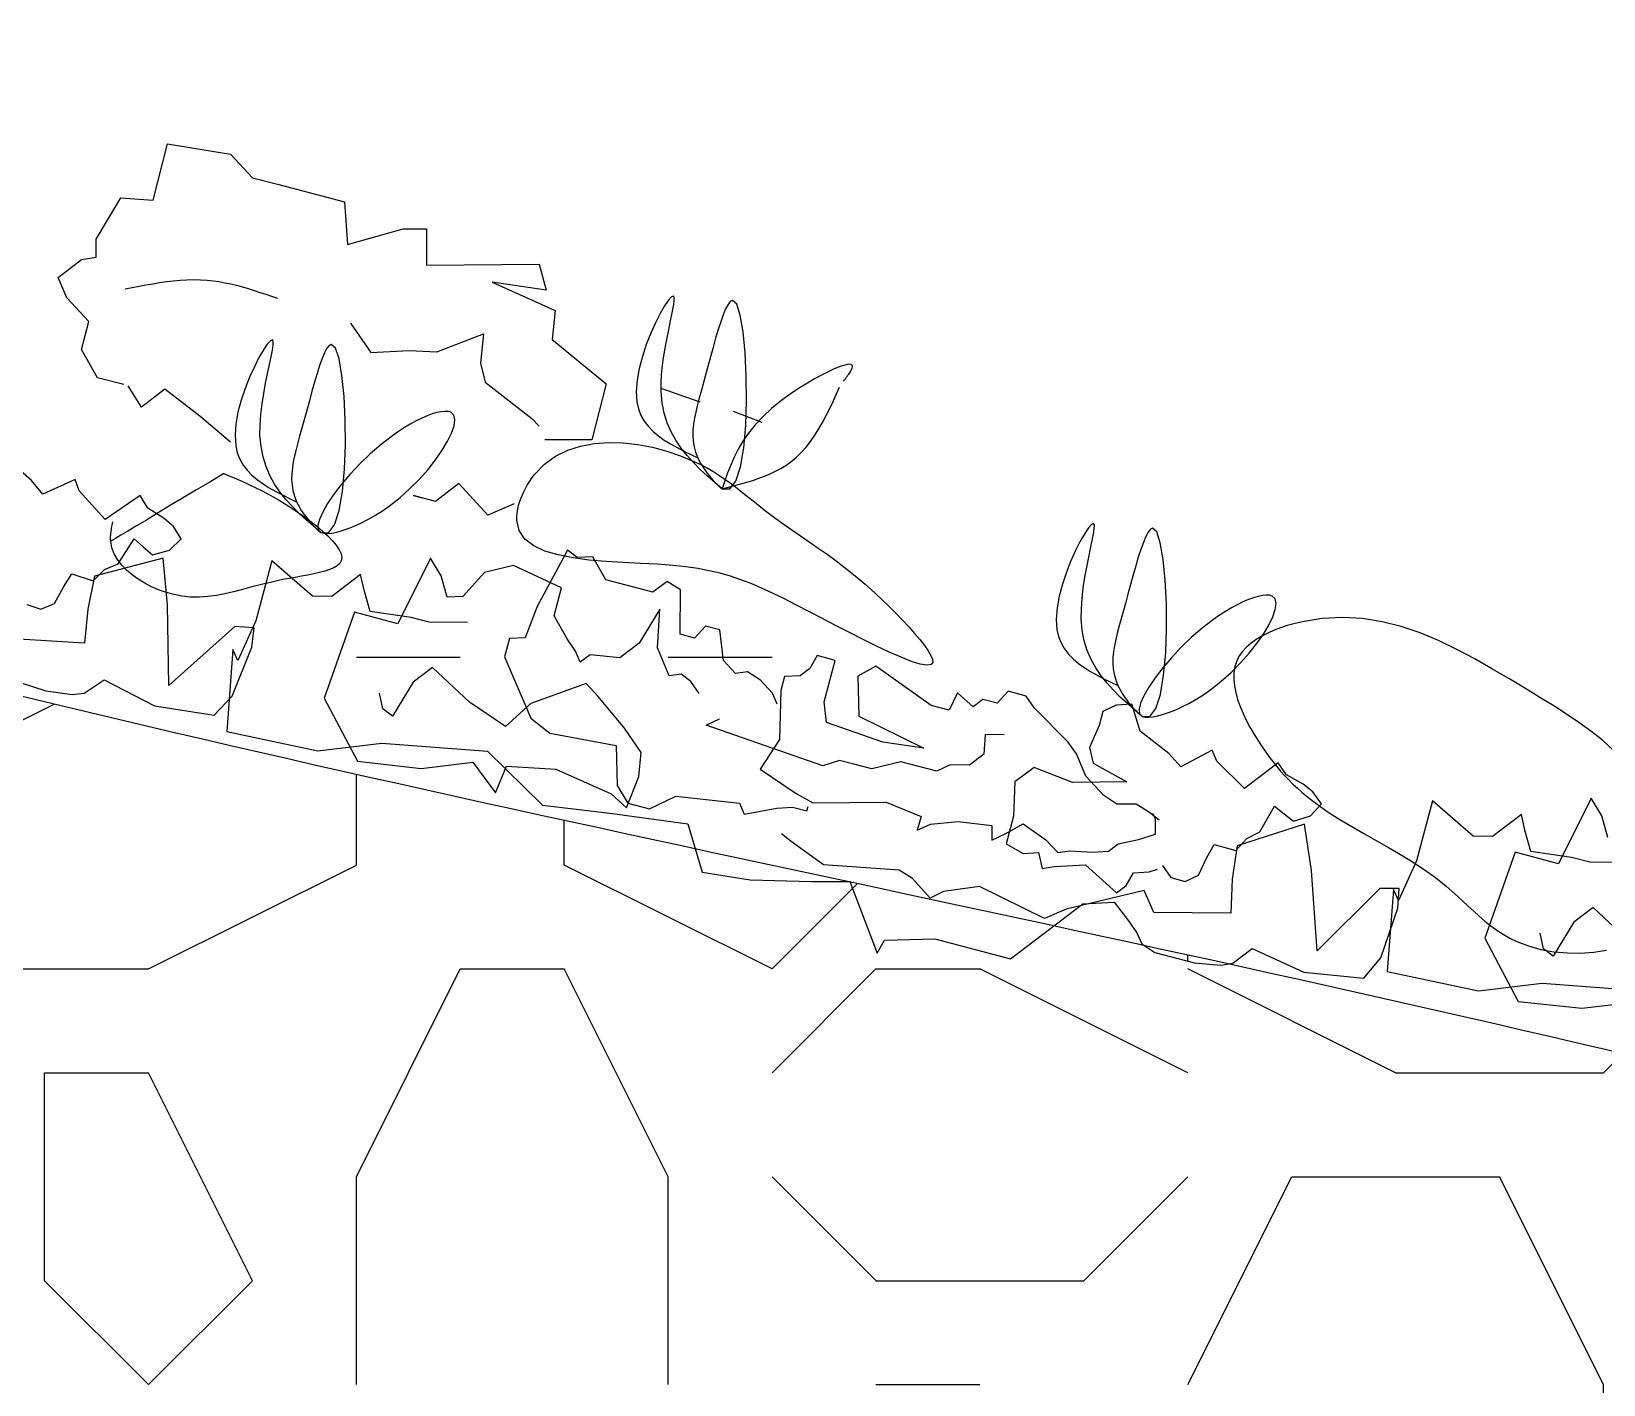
# Model space of a CAD drawing. Header units: inches. Extents: x -27 to 114, y -35 to 60.
# Drawn here: x 63.558 to 64.749, y 47.84 to 48.865 of the extents above; entities that cross this region are included whole.
import ezdxf

# ---------------------------------------------------------------- set-up
doc = ezdxf.new("R2010")
doc.units = ezdxf.units.IN
doc.header["$LTSCALE"] = 10
doc.header["$MEASUREMENT"] = 0
doc.layers.add('BASE', color=7, linetype='Continuous')
doc.layers.add('TUBO', color=2, linetype='Continuous')

# ---------------------------------------------------------------- blocks, each defined once
blk = doc.blocks.new('caixa de areia')
at = {"layer": 'BASE', "color": 3}
for p, q in [((286.2938, 253.6769), (286.3061, 253.7243)), ((286.3061, 253.7243), (286.359, 253.7156)), ((286.359, 253.7156), (286.3775, 253.6956)), ((286.3775, 253.6956), (286.3996, 253.6899)), ((286.3996, 253.6899), (286.455, 253.6755)), ((286.2458, 253.6439), (286.2667, 253.6789)), ((286.2667, 253.6789), (286.2938, 253.6769)), ((286.455, 253.6755), (286.4575, 253.6395)), ((286.4575, 253.6395), (286.5043, 253.6526)), ((286.5043, 253.6526), (286.524, 253.6526)), ((286.524, 253.6526), (286.524, 253.6222)), ((286.2458, 253.6287), (286.2458, 253.6439)), ((286.2138, 253.6118), (286.2335, 253.6269)), ((286.2335, 253.6269), (286.2458, 253.6287)), ((286.524, 253.6222), (286.6188, 253.6229)), ((286.6188, 253.6229), (286.6249, 253.6011)), ((286.2212, 253.5947), (286.2138, 253.6118)), ((286.2762, 253.6033), (286.282, 253.6044)), ((286.282, 253.6044), (286.2878, 253.6055)), ((286.2878, 253.6055), (286.2936, 253.6065)), ((286.2936, 253.6065), (286.2993, 253.6075)), ((286.2993, 253.6075), (286.3051, 253.6083)), ((286.3051, 253.6083), (286.3108, 253.609)), ((286.3108, 253.609), (286.3166, 253.6095)), ((286.3166, 253.6095), (286.3223, 253.6098)), ((286.3223, 253.6098), (286.328, 253.61)), ((286.328, 253.61), (286.3337, 253.6098)), ((286.3337, 253.6098), (286.3394, 253.6095)), ((286.3394, 253.6095), (286.3443, 253.609)), ((286.3443, 253.609), (286.3493, 253.6083)), ((286.3493, 253.6083), (286.3543, 253.6073)), ((286.3543, 253.6073), (286.3592, 253.6063)), ((286.3592, 253.6063), (286.3641, 253.6051)), ((286.3641, 253.6051), (286.3691, 253.6038)), ((286.6249, 253.6011), (286.5794, 253.6079)), ((286.5794, 253.6079), (286.6323, 253.584)), ((286.2397, 253.5747), (286.2212, 253.5947)), ((286.2704, 253.6021), (286.2762, 253.6033)), ((286.3691, 253.6038), (286.374, 253.6023)), ((286.374, 253.6023), (286.3789, 253.6008)), ((286.3789, 253.6008), (286.3838, 253.5992)), ((286.3838, 253.5992), (286.3887, 253.5976)), ((286.3887, 253.5976), (286.3936, 253.5959)), ((286.3936, 253.5959), (286.3985, 253.5942)), ((286.7278, 253.5925), (286.7245, 253.5877)), ((286.7304, 253.5954), (286.7278, 253.5925)), ((286.7321, 253.5961), (286.7304, 253.5954)), ((286.732, 253.5875), (286.7326, 253.5919)), ((286.7327, 253.5948), (286.7321, 253.5961)), ((286.7326, 253.5919), (286.7327, 253.5948)), ((286.7798, 253.5914), (286.7779, 253.589)), ((286.7817, 253.5923), (286.7798, 253.5914)), ((286.7852, 253.5892), (286.7817, 253.5923)), ((286.6323, 253.584), (286.6299, 253.5594)), ((286.7208, 253.5813), (286.7168, 253.5735)), ((286.7245, 253.5877), (286.7208, 253.5813)), ((286.7295, 253.5752), (286.7309, 253.5819)), ((286.7309, 253.5819), (286.732, 253.5875)), ((286.7739, 253.5803), (286.7718, 253.5744)), ((286.7759, 253.5852), (286.7739, 253.5803)), ((286.7779, 253.589), (286.7759, 253.5852)), ((286.7882, 253.58), (286.7852, 253.5892)), ((286.7906, 253.5659), (286.7882, 253.58)), ((286.2335, 253.5511), (286.2397, 253.5747)), ((286.46, 253.5732), (286.4773, 253.5485)), ((286.7129, 253.5647), (286.7091, 253.5552)), ((286.7168, 253.5735), (286.7129, 253.5647)), ((286.7263, 253.5595), (286.728, 253.5677)), ((286.728, 253.5677), (286.7295, 253.5752)), ((286.7696, 253.5678), (286.7675, 253.5605)), ((286.7718, 253.5744), (286.7696, 253.5678)), ((286.7923, 253.5484), (286.7906, 253.5659)), ((286.39, 253.5556), (286.3868, 253.5508)), ((286.3926, 253.5585), (286.39, 253.5556)), ((286.3943, 253.5592), (286.3926, 253.5585)), ((286.395, 253.5579), (286.3943, 253.5592)), ((286.3943, 253.5506), (286.3949, 253.555)), ((286.3949, 253.555), (286.395, 253.5579)), ((286.4402, 253.5521), (286.4382, 253.5483)), ((286.4421, 253.5545), (286.4402, 253.5521)), ((286.4439, 253.5554), (286.4421, 253.5545)), ((286.4474, 253.5523), (286.4439, 253.5554)), ((286.4504, 253.5431), (286.4474, 253.5523)), ((286.5326, 253.5492), (286.572, 253.5643)), ((286.572, 253.5643), (286.5696, 253.5397)), ((286.6299, 253.5594), (286.6754, 253.5223)), ((286.7091, 253.5552), (286.7058, 253.5453)), ((286.7247, 253.5509), (286.7263, 253.5595)), ((286.7653, 253.5528), (286.7631, 253.5448)), ((286.7675, 253.5605), (286.7653, 253.5528)), ((286.2471, 253.5273), (286.2335, 253.5511)), ((286.383, 253.5444), (286.3791, 253.5366)), ((286.3868, 253.5508), (286.383, 253.5444)), ((286.3902, 253.5308), (286.3918, 253.5383)), ((286.3918, 253.5383), (286.3932, 253.545)), ((286.3932, 253.545), (286.3943, 253.5506)), ((286.4361, 253.5434), (286.434, 253.5375)), ((286.4382, 253.5483), (286.4361, 253.5434)), ((286.4528, 253.5291), (286.4504, 253.5431)), ((286.4773, 253.5485), (286.5093, 253.5503)), ((286.5093, 253.5503), (286.5326, 253.5492)), ((286.5696, 253.5397), (286.5733, 253.5235)), ((286.7058, 253.5453), (286.7031, 253.5352)), ((286.7223, 253.5331), (286.7234, 253.5421)), ((286.7234, 253.5421), (286.7247, 253.5509)), ((286.7631, 253.5448), (286.7609, 253.5367)), ((286.7933, 253.5286), (286.7923, 253.5484)), ((286.8794, 253.5386), (286.8762, 253.538)), ((286.8815, 253.5384), (286.8794, 253.5386)), ((286.8826, 253.5372), (286.8815, 253.5384)), ((286.2693, 253.5216), (286.2471, 253.5273)), ((286.3751, 253.5278), (286.3714, 253.5183)), ((286.3791, 253.5366), (286.3751, 253.5278)), ((286.3886, 253.5227), (286.3902, 253.5308)), ((286.4319, 253.5309), (286.4297, 253.5236)), ((286.434, 253.5375), (286.4319, 253.5309)), ((286.4546, 253.5115), (286.4528, 253.5291)), ((286.7013, 253.5252), (286.7006, 253.5157)), ((286.7031, 253.5352), (286.7013, 253.5252)), ((286.7217, 253.5243), (286.7223, 253.5331)), ((286.7588, 253.5287), (286.7567, 253.521)), ((286.7609, 253.5367), (286.7588, 253.5287)), ((286.7935, 253.5078), (286.7933, 253.5286)), ((286.8506, 253.5263), (286.8447, 253.5228)), ((286.8565, 253.5295), (286.8506, 253.5263)), ((286.8622, 253.5324), (286.8565, 253.5295)), ((286.8674, 253.5348), (286.8622, 253.5324)), ((286.8722, 253.5367), (286.8674, 253.5348)), ((286.8762, 253.538), (286.8722, 253.5367)), ((286.8752, 253.5244), (286.876, 253.5254)), ((286.876, 253.5254), (286.8768, 253.5264)), ((286.8768, 253.5264), (286.8775, 253.5274)), ((286.8775, 253.5274), (286.8782, 253.5284)), ((286.8782, 253.5284), (286.8789, 253.5294)), ((286.8789, 253.5294), (286.8795, 253.5303)), ((286.8795, 253.5303), (286.8801, 253.5312)), ((286.8801, 253.5312), (286.8807, 253.5321)), ((286.8807, 253.5321), (286.8812, 253.5329)), ((286.8812, 253.5329), (286.8816, 253.5337)), ((286.8816, 253.5337), (286.882, 253.5344)), ((286.882, 253.5344), (286.8823, 253.5351)), ((286.8823, 253.5351), (286.8826, 253.5372)), ((286.2729, 253.5206), (286.2729, 253.5206)), ((286.284, 253.5026), (286.2729, 253.5206)), ((286.3037, 253.5177), (286.284, 253.5026)), ((286.3234, 253.5025), (286.3037, 253.5177)), ((286.3714, 253.5183), (286.368, 253.5084)), ((286.3856, 253.5052), (286.387, 253.514)), ((286.387, 253.514), (286.3886, 253.5227)), ((286.4275, 253.5159), (286.4254, 253.5079)), ((286.4297, 253.5236), (286.4275, 253.5159)), ((286.5733, 253.5235), (286.6127, 253.4931)), ((286.6754, 253.5223), (286.6632, 253.475)), ((286.7006, 253.5157), (286.7011, 253.5069)), ((286.7216, 253.5158), (286.7217, 253.5243)), ((286.7224, 253.5063), (286.7216, 253.5158)), ((286.755, 253.515), (286.7534, 253.5093)), ((286.7567, 253.521), (286.755, 253.515)), ((286.8331, 253.5154), (286.8232, 253.5084)), ((286.8387, 253.5192), (286.8331, 253.5154)), ((286.8447, 253.5228), (286.8387, 253.5192)), ((286.8663, 253.5072), (286.8691, 253.5132)), ((286.8691, 253.5132), (286.8719, 253.5193)), ((286.3333, 253.4949), (286.3234, 253.5025)), ((286.368, 253.5084), (286.3653, 253.4983)), ((286.3846, 253.4962), (286.3856, 253.5052)), ((286.4232, 253.4998), (286.421, 253.4918)), ((286.4254, 253.5079), (286.4232, 253.4998)), ((286.4556, 253.4917), (286.4546, 253.5115)), ((286.5364, 253.4987), (286.5328, 253.498)), ((286.5396, 253.499), (286.5364, 253.4987)), ((286.5423, 253.4989), (286.5396, 253.499)), ((286.5445, 253.4982), (286.5423, 253.4989)), ((286.7011, 253.5069), (286.7025, 253.501)), ((286.7025, 253.501), (286.7046, 253.4956)), ((286.7241, 253.4975), (286.7224, 253.5063)), ((286.752, 253.5037), (286.7507, 253.4984)), ((286.7534, 253.5093), (286.752, 253.5037)), ((286.7928, 253.4873), (286.7935, 253.5078)), ((286.8146, 253.5014), (286.8071, 253.4944)), ((286.8232, 253.5084), (286.8146, 253.5014)), ((286.8605, 253.4954), (286.8635, 253.5013)), ((286.8635, 253.5013), (286.8663, 253.5072)), ((286.3591, 253.473), (286.3333, 253.4949)), ((286.3635, 253.4883), (286.3628, 253.4788)), ((286.3653, 253.4983), (286.3635, 253.4883)), ((286.3838, 253.4789), (286.3839, 253.4874)), ((286.3839, 253.4874), (286.3846, 253.4962)), ((286.421, 253.4918), (286.4189, 253.4841)), ((286.4557, 253.4709), (286.4556, 253.4917)), ((286.5054, 253.4853), (286.5004, 253.4821)), ((286.5104, 253.4883), (286.5054, 253.4853)), ((286.5153, 253.4909), (286.5104, 253.4883)), ((286.52, 253.4932), (286.5153, 253.4909)), ((286.5246, 253.4952), (286.52, 253.4932)), ((286.5289, 253.4968), (286.5246, 253.4952)), ((286.5328, 253.498), (286.5289, 253.4968)), ((286.5471, 253.4958), (286.5445, 253.4982)), ((286.5452, 253.4807), (286.5473, 253.4869)), ((286.5479, 253.4919), (286.5471, 253.4958)), ((286.5473, 253.4869), (286.5479, 253.4919)), ((286.6127, 253.4931), (286.6189, 253.4864)), ((286.7046, 253.4956), (286.7074, 253.4907)), ((286.7074, 253.4907), (286.7109, 253.4862)), ((286.7109, 253.4862), (286.7149, 253.4821)), ((286.7266, 253.4894), (286.7241, 253.4975)), ((286.7299, 253.4818), (286.7266, 253.4894)), ((286.7488, 253.4883), (286.7483, 253.4834)), ((286.7496, 253.4933), (286.7488, 253.4883)), ((286.7507, 253.4984), (286.7496, 253.4933)), ((286.7911, 253.4684), (286.7928, 253.4873)), ((286.8007, 253.4875), (286.7952, 253.4807)), ((286.8071, 253.4944), (286.8007, 253.4875)), ((286.8543, 253.4842), (286.8575, 253.4897)), ((286.8575, 253.4897), (286.8605, 253.4954)), ((286.3628, 253.4788), (286.3634, 253.47)), ((286.3847, 253.4694), (286.3838, 253.4789)), ((286.4157, 253.4724), (286.4142, 253.4668)), ((286.4172, 253.4781), (286.4157, 253.4724)), ((286.4189, 253.4841), (286.4172, 253.4781)), ((286.4953, 253.4785), (286.4858, 253.4712)), ((286.5004, 253.4821), (286.4953, 253.4785)), ((286.5373, 253.4662), (286.5418, 253.4738)), ((286.5418, 253.4738), (286.5452, 253.4807)), ((286.6632, 253.475), (286.6238, 253.4751)), ((286.6238, 253.4751), (286.6238, 253.4751)), ((286.7149, 253.4821), (286.7193, 253.4783)), ((286.7193, 253.4783), (286.7242, 253.4748)), ((286.7242, 253.4748), (286.7295, 253.4715)), ((286.7339, 253.4747), (286.7299, 253.4818)), ((286.7384, 253.468), (286.7339, 253.4747)), ((286.7483, 253.4834), (286.7482, 253.4786)), ((286.7482, 253.4786), (286.7486, 253.4739)), ((286.7486, 253.4739), (286.7493, 253.4692)), ((286.7905, 253.4739), (286.7865, 253.4672)), ((286.7952, 253.4807), (286.7905, 253.4739)), ((286.8436, 253.4689), (286.8474, 253.4737)), ((286.8474, 253.4737), (286.8509, 253.4789)), ((286.8509, 253.4789), (286.8543, 253.4842)), ((286.3634, 253.47), (286.3647, 253.4641)), ((286.3647, 253.4641), (286.3668, 253.4587)), ((286.3864, 253.4606), (286.3847, 253.4694)), ((286.3889, 253.4525), (286.3864, 253.4606)), ((286.4129, 253.4615), (286.4119, 253.4564)), ((286.4142, 253.4668), (286.4129, 253.4615)), ((286.455, 253.4504), (286.4557, 253.4709)), ((286.4766, 253.4632), (286.4679, 253.4548)), ((286.4858, 253.4712), (286.4766, 253.4632)), ((286.5317, 253.4583), (286.5373, 253.4662)), ((286.7295, 253.4715), (286.735, 253.4685)), ((286.735, 253.4685), (286.7407, 253.4655)), ((286.7434, 253.4617), (286.7384, 253.468)), ((286.7407, 253.4655), (286.7466, 253.4626)), ((286.7488, 253.4558), (286.7434, 253.4617)), ((286.7466, 253.4626), (286.7525, 253.4598)), ((286.7493, 253.4692), (286.7506, 253.4645)), ((286.7506, 253.4645), (286.7525, 253.4598)), ((286.7525, 253.4598), (286.7537, 253.4573)), ((286.7831, 253.4604), (286.7802, 253.4537)), ((286.7865, 253.4672), (286.7831, 253.4604)), ((286.7883, 253.4523), (286.7911, 253.4684)), ((286.8307, 253.4564), (286.8353, 253.4602)), ((286.8353, 253.4602), (286.8396, 253.4644)), ((286.8396, 253.4644), (286.8436, 253.4689)), ((286.3534, 253.4466), (286.3416, 253.4395)), ((286.3668, 253.4587), (286.3697, 253.4538)), ((286.3697, 253.4538), (286.3731, 253.4494)), ((286.3731, 253.4494), (286.3771, 253.4452)), ((286.3922, 253.4449), (286.3889, 253.4525)), ((286.4106, 253.4465), (286.4105, 253.4417)), ((286.4111, 253.4514), (286.4106, 253.4465)), ((286.4119, 253.4564), (286.4111, 253.4514)), ((286.4598, 253.4462), (286.4525, 253.4376)), ((286.4533, 253.4315), (286.455, 253.4504)), ((286.4679, 253.4548), (286.4598, 253.4462)), ((286.518, 253.442), (286.5253, 253.4501)), ((286.5253, 253.4501), (286.5317, 253.4583)), ((286.7545, 253.45), (286.7488, 253.4558)), ((286.7537, 253.4573), (286.7551, 253.4547)), ((286.7605, 253.4445), (286.7545, 253.45)), ((286.7551, 253.4547), (286.7567, 253.4522)), ((286.7567, 253.4522), (286.7583, 253.4497)), ((286.7583, 253.4497), (286.76, 253.4473)), ((286.76, 253.4473), (286.7619, 253.445)), ((286.7776, 253.4471), (286.7752, 253.4404)), ((286.7802, 253.4537), (286.7776, 253.4471)), ((286.7844, 253.4403), (286.7883, 253.4523)), ((286.8087, 253.4444), (286.8134, 253.4464)), ((286.8134, 253.4464), (286.818, 253.4486)), ((286.818, 253.4486), (286.8225, 253.4509)), ((286.8225, 253.4509), (286.8267, 253.4535)), ((286.8267, 253.4535), (286.8307, 253.4564)), ((286.3299, 253.4326), (286.3186, 253.4258)), ((286.3416, 253.4395), (286.3299, 253.4326)), ((286.3771, 253.4452), (286.3816, 253.4414)), ((286.3816, 253.4414), (286.3865, 253.4379)), ((286.3865, 253.4379), (286.3917, 253.4347)), ((286.3917, 253.4347), (286.3972, 253.4316)), ((286.3961, 253.4378), (286.3922, 253.4449)), ((286.4006, 253.4311), (286.3961, 253.4378)), ((286.4105, 253.4417), (286.4108, 253.437)), ((286.4108, 253.437), (286.4116, 253.4323)), ((286.4116, 253.4323), (286.4129, 253.4276)), ((286.4525, 253.4376), (286.4461, 253.4293)), ((286.5018, 253.4264), (286.5101, 253.434)), ((286.5101, 253.434), (286.518, 253.442)), ((286.5512, 253.4383), (286.5413, 253.4308)), ((286.5758, 253.4117), (286.5512, 253.4383)), ((286.7667, 253.4391), (286.7605, 253.4445)), ((286.7619, 253.445), (286.7637, 253.4427)), ((286.7637, 253.4427), (286.7656, 253.4406)), ((286.7656, 253.4406), (286.7675, 253.4387)), ((286.7729, 253.4338), (286.7667, 253.4391)), ((286.7675, 253.4387), (286.7693, 253.4368)), ((286.7693, 253.4368), (286.7712, 253.4352)), ((286.7712, 253.4352), (286.7729, 253.4338)), ((286.7752, 253.4404), (286.7729, 253.4338)), ((286.7729, 253.4338), (286.7782, 253.4351)), ((286.7729, 253.4338), (286.7793, 253.4337)), ((286.7729, 253.4338), (286.7729, 253.4338)), ((286.7782, 253.4351), (286.7834, 253.4365)), ((286.7793, 253.4337), (286.7844, 253.4403)), ((286.7834, 253.4365), (286.7886, 253.4379)), ((286.7886, 253.4379), (286.7938, 253.4393)), ((286.7938, 253.4393), (286.7989, 253.4409)), ((286.7989, 253.4409), (286.8038, 253.4426)), ((286.8038, 253.4426), (286.8087, 253.4444)), ((286.3077, 253.4193), (286.2976, 253.4132)), ((286.3186, 253.4258), (286.3077, 253.4193)), ((286.3972, 253.4316), (286.4029, 253.4286)), ((286.4056, 253.4248), (286.4006, 253.4311)), ((286.4029, 253.4286), (286.4088, 253.4257)), ((286.4111, 253.4188), (286.4056, 253.4248)), ((286.4088, 253.4257), (286.4147, 253.4229)), ((286.4129, 253.4276), (286.4147, 253.4229)), ((286.4147, 253.4229), (286.416, 253.4204)), ((286.416, 253.4204), (286.4174, 253.4178)), ((286.4408, 253.4214), (286.4367, 253.4142)), ((286.4461, 253.4293), (286.4408, 253.4214)), ((286.4506, 253.4154), (286.4533, 253.4315)), ((286.487, 253.4153), (286.493, 253.4195)), ((286.493, 253.4195), (286.5018, 253.4264)), ((286.5315, 253.4232), (286.513, 253.428)), ((286.513, 253.428), (286.5204, 253.4261)), ((286.5413, 253.4308), (286.5315, 253.4232)), ((286.5979, 253.4211), (286.5758, 253.4117)), ((286.2882, 253.4075), (286.2798, 253.4025)), ((286.2976, 253.4132), (286.2882, 253.4075)), ((286.4168, 253.4131), (286.4111, 253.4188)), ((286.4228, 253.4076), (286.4168, 253.4131)), ((286.4174, 253.4178), (286.4189, 253.4153)), ((286.4189, 253.4153), (286.4206, 253.4128)), ((286.4206, 253.4128), (286.4223, 253.4104)), ((286.4223, 253.4104), (286.4241, 253.4081)), ((286.429, 253.4022), (286.4228, 253.4076)), ((286.4241, 253.4081), (286.426, 253.4059)), ((286.426, 253.4059), (286.4278, 253.4037)), ((286.4339, 253.408), (286.4326, 253.4028)), ((286.4367, 253.4142), (286.4339, 253.408)), ((286.4467, 253.4034), (286.4506, 253.4154)), ((286.4693, 253.4052), (286.4751, 253.4082)), ((286.4751, 253.4082), (286.481, 253.4116)), ((286.481, 253.4116), (286.487, 253.4153)), ((286.2666, 253.3946), (286.2621, 253.3919)), ((286.2725, 253.3982), (286.2666, 253.3946)), ((286.2798, 253.4025), (286.2725, 253.3982)), ((286.4278, 253.4037), (286.4297, 253.4018)), ((286.4352, 253.3969), (286.429, 253.4022)), ((286.4297, 253.4018), (286.4316, 253.3999)), ((286.4316, 253.3999), (286.4334, 253.3983)), ((286.4326, 253.4028), (286.433, 253.399)), ((286.433, 253.399), (286.4352, 253.3969)), ((286.4334, 253.3983), (286.4352, 253.3969)), ((286.4352, 253.3969), (286.4416, 253.3968)), ((286.4352, 253.3969), (286.4352, 253.3969)), ((286.4352, 253.3969), (286.4375, 253.3963)), ((286.4352, 253.3969), (286.4352, 253.3969)), ((286.4375, 253.3963), (286.4406, 253.3961)), ((286.4406, 253.3961), (286.4442, 253.3965)), ((286.4416, 253.3968), (286.4467, 253.4034)), ((286.4442, 253.3965), (286.4484, 253.3974)), ((286.4484, 253.3974), (286.4531, 253.3987)), ((286.4531, 253.3987), (286.4582, 253.4004)), ((286.4582, 253.4004), (286.4636, 253.4026)), ((286.4636, 253.4026), (286.4693, 253.4052)), ((287.0782, 253.396), (287.0745, 253.3896)), ((287.0815, 253.4009), (287.0782, 253.396)), ((287.084, 253.4038), (287.0815, 253.4009)), ((287.0857, 253.4045), (287.084, 253.4038)), ((287.0846, 253.3902), (287.0857, 253.3959)), ((287.0864, 253.4032), (287.0857, 253.4045)), ((287.0857, 253.3959), (287.0863, 253.4002)), ((287.0863, 253.4002), (287.0864, 253.4032)), ((287.1296, 253.3935), (287.1276, 253.3887)), ((287.1316, 253.3973), (287.1296, 253.3935)), ((287.1335, 253.3997), (287.1316, 253.3973)), ((287.1353, 253.4007), (287.1335, 253.3997)), ((287.1389, 253.3975), (287.1353, 253.4007)), ((287.1419, 253.3883), (287.1389, 253.3975)), ((286.2592, 253.3902), (286.2582, 253.3896)), ((286.2582, 253.3896), (286.2582, 253.3896)), ((286.2582, 253.3896), (286.2582, 253.3896)), ((286.2582, 253.3896), (286.2582, 253.3896)), ((286.2582, 253.3896), (286.2582, 253.3896)), ((286.2582, 253.3896), (286.2582, 253.3896)), ((286.2582, 253.3896), (286.2582, 253.3896)), ((286.2582, 253.3896), (286.2582, 253.3896)), ((286.2582, 253.3896), (286.2582, 253.3896)), ((286.2582, 253.3896), (286.2582, 253.3896)), ((286.2582, 253.3896), (286.2582, 253.3896)), ((286.2582, 253.3896), (286.2582, 253.3896)), ((286.2582, 253.3896), (286.2582, 253.3896)), ((286.2621, 253.3919), (286.2592, 253.3902)), ((287.0705, 253.3819), (287.0666, 253.3731)), ((287.0745, 253.3896), (287.0705, 253.3819)), ((287.0816, 253.3761), (287.0832, 253.3836)), ((287.0832, 253.3836), (287.0846, 253.3902)), ((287.1255, 253.3828), (287.1233, 253.3761)), ((287.1276, 253.3887), (287.1255, 253.3828)), ((287.1443, 253.3743), (287.1419, 253.3883)), ((287.0666, 253.3731), (287.0628, 253.3636)), ((287.0784, 253.3593), (287.08, 253.3679)), ((287.08, 253.3679), (287.0816, 253.3761)), ((287.1212, 253.3689), (287.119, 253.3612)), ((287.1233, 253.3761), (287.1212, 253.3689)), ((287.146, 253.3568), (287.1443, 253.3743)), ((287.0595, 253.3536), (287.0568, 253.3435)), ((287.0628, 253.3636), (287.0595, 253.3536)), ((287.077, 253.3504), (287.0784, 253.3593)), ((287.1168, 253.3532), (287.1146, 253.3451)), ((287.119, 253.3612), (287.1168, 253.3532)), ((287.147, 253.337), (287.146, 253.3568)), ((287.0568, 253.3435), (287.055, 253.3335)), ((287.0754, 253.3327), (287.076, 253.3415)), ((287.076, 253.3415), (287.077, 253.3504)), ((287.1146, 253.3451), (287.1125, 253.3371)), ((287.216, 253.3405), (287.2115, 253.3385)), ((287.2203, 253.342), (287.216, 253.3405)), ((287.2243, 253.3432), (287.2203, 253.342)), ((287.2279, 253.344), (287.2243, 253.3432)), ((287.231, 253.3443), (287.2279, 253.344)), ((287.2338, 253.3441), (287.231, 253.3443)), ((287.236, 253.3435), (287.2338, 253.3441)), ((287.2385, 253.341), (287.236, 253.3435)), ((287.2394, 253.3372), (287.2385, 253.341)), ((287.055, 253.3335), (287.0542, 253.324)), ((287.0753, 253.3242), (287.0754, 253.3327)), ((287.1104, 253.3294), (287.1087, 253.3234)), ((287.1125, 253.3371), (287.1104, 253.3294)), ((287.1472, 253.3162), (287.147, 253.337)), ((287.1918, 253.3273), (287.1867, 253.3238)), ((287.1968, 253.3306), (287.1918, 253.3273)), ((287.2019, 253.3335), (287.1968, 253.3306)), ((287.2067, 253.3362), (287.2019, 253.3335)), ((287.2115, 253.3385), (287.2067, 253.3362)), ((287.2366, 253.326), (287.2387, 253.3321)), ((287.2387, 253.3321), (287.2394, 253.3372)), ((287.0542, 253.324), (287.0548, 253.3152)), ((287.0548, 253.3152), (287.0562, 253.3094)), ((287.0761, 253.3147), (287.0753, 253.3242)), ((287.0778, 253.3059), (287.0761, 253.3147)), ((287.1071, 253.3176), (287.1056, 253.3121)), ((287.1087, 253.3234), (287.1071, 253.3176)), ((287.1465, 253.2957), (287.1472, 253.3162)), ((287.1772, 253.3165), (287.168, 253.3085)), ((287.1867, 253.3238), (287.1772, 253.3165)), ((287.2287, 253.3115), (287.2332, 253.319)), ((287.2332, 253.319), (287.2366, 253.326)), ((287.0562, 253.3094), (287.0583, 253.304)), ((287.0583, 253.304), (287.0611, 253.2991)), ((287.0803, 253.2977), (287.0778, 253.3059)), ((287.1033, 253.3016), (287.1025, 253.2966)), ((287.1043, 253.3068), (287.1033, 253.3016)), ((287.1056, 253.3121), (287.1043, 253.3068)), ((287.1593, 253.3001), (287.1513, 253.2915)), ((287.168, 253.3085), (287.1593, 253.3001)), ((287.2167, 253.2954), (287.2232, 253.3035)), ((287.2232, 253.3035), (287.2287, 253.3115)), ((287.0611, 253.2991), (287.0646, 253.2946)), ((287.0646, 253.2946), (287.0685, 253.2905)), ((287.0685, 253.2905), (287.073, 253.2867)), ((287.073, 253.2867), (287.0779, 253.2832)), ((287.0836, 253.2901), (287.0803, 253.2977)), ((287.0875, 253.283), (287.0836, 253.2901)), ((287.102, 253.2918), (287.1019, 253.287)), ((287.1019, 253.287), (287.1022, 253.2822)), ((287.1025, 253.2966), (287.102, 253.2918)), ((287.1513, 253.2915), (287.1439, 253.2829)), ((287.1447, 253.2768), (287.1465, 253.2957)), ((287.2016, 253.2792), (287.2095, 253.2872)), ((287.2095, 253.2872), (287.2167, 253.2954)), ((287.0779, 253.2832), (287.0831, 253.2799)), ((287.0831, 253.2799), (287.0887, 253.2768)), ((287.0921, 253.2764), (287.0875, 253.283)), ((287.0887, 253.2768), (287.0944, 253.2739)), ((287.0971, 253.2701), (287.0921, 253.2764)), ((287.0944, 253.2739), (287.1002, 253.271)), ((287.1022, 253.2822), (287.103, 253.2776)), ((287.103, 253.2776), (287.1043, 253.2729)), ((287.1376, 253.2745), (287.1322, 253.2667)), ((287.1439, 253.2829), (287.1376, 253.2745)), ((287.142, 253.2607), (287.1447, 253.2768)), ((287.1932, 253.2717), (287.2016, 253.2792)), ((287.1025, 253.2641), (287.0971, 253.2701)), ((287.1002, 253.271), (287.1062, 253.2682)), ((287.1082, 253.2584), (287.1025, 253.2641)), ((287.1043, 253.2729), (287.1062, 253.2682)), ((287.1062, 253.2682), (287.1074, 253.2656)), ((287.1074, 253.2656), (287.1088, 253.2631)), ((287.1088, 253.2631), (287.1103, 253.2606)), ((287.1103, 253.2606), (287.112, 253.2581)), ((287.1322, 253.2667), (287.1281, 253.2595)), ((287.1381, 253.2487), (287.142, 253.2607)), ((287.1725, 253.2568), (287.1785, 253.2606)), ((287.1785, 253.2606), (287.1844, 253.2647)), ((287.1844, 253.2647), (287.1932, 253.2717)), ((287.1142, 253.2529), (287.1082, 253.2584)), ((287.112, 253.2581), (287.1137, 253.2557)), ((287.1137, 253.2557), (287.1155, 253.2533)), ((287.1204, 253.2474), (287.1142, 253.2529)), ((287.1155, 253.2533), (287.1174, 253.2511)), ((287.1174, 253.2511), (287.1193, 253.249)), ((287.1193, 253.249), (287.1212, 253.247)), ((287.1266, 253.2421), (287.1204, 253.2474)), ((287.1212, 253.247), (287.123, 253.2452)), ((287.1253, 253.2532), (287.1241, 253.2481)), ((287.1241, 253.2481), (287.1245, 253.2443)), ((287.1281, 253.2595), (287.1253, 253.2532)), ((287.133, 253.2421), (287.1381, 253.2487)), ((287.1496, 253.2457), (287.155, 253.2478)), ((287.155, 253.2478), (287.1607, 253.2504)), ((287.1607, 253.2504), (287.1665, 253.2534)), ((287.1665, 253.2534), (287.1725, 253.2568)), ((287.123, 253.2452), (287.1249, 253.2436)), ((287.1245, 253.2443), (287.1266, 253.2421)), ((287.1249, 253.2436), (287.1266, 253.2421)), ((287.1266, 253.2421), (287.133, 253.2421)), ((287.1266, 253.2421), (287.1266, 253.2421)), ((287.1266, 253.2421), (287.129, 253.2415)), ((287.1266, 253.2421), (287.1266, 253.2421)), ((287.129, 253.2415), (287.132, 253.2414)), ((287.132, 253.2414), (287.1357, 253.2418)), ((287.1357, 253.2418), (287.1399, 253.2426)), ((287.1399, 253.2426), (287.1445, 253.2439)), ((287.1445, 253.2439), (287.1496, 253.2457))]:
    blk.add_line(p, q, dxfattribs=at)
at = {"layer": 'BASE', "color": 3, "linetype": 'Continuous'}
for p, q in [((286.7214, 253.5186), (286.7542, 253.5069)), ((286.7821, 253.4992), (286.8065, 253.4898))]:
    blk.add_line(p, q, dxfattribs=at)
at = {"layer": 'BASE', "color": 7}
for p, q in [((286.6538, 253.4698), (286.6654, 253.472)), ((286.6654, 253.472), (286.6774, 253.4729)), ((286.6774, 253.4729), (286.6896, 253.4726)), ((286.6896, 253.4726), (286.7019, 253.4712)), ((286.6235, 253.4545), (286.6327, 253.4612)), ((286.6327, 253.4612), (286.6429, 253.4662)), ((286.6429, 253.4662), (286.6538, 253.4698)), ((286.7019, 253.4712), (286.7142, 253.4689)), ((286.7142, 253.4689), (286.7263, 253.4656)), ((286.7263, 253.4656), (286.738, 253.4615)), ((286.738, 253.4615), (286.7491, 253.4568)), ((286.3534, 253.4466), (286.3578, 253.4448)), ((286.613, 253.4432), (286.6153, 253.4461)), ((286.6153, 253.4461), (286.6235, 253.4545)), ((286.7491, 253.4568), (286.7545, 253.4544)), ((286.7491, 253.4568), (286.7491, 253.4568)), ((286.7545, 253.4544), (286.7599, 253.4516)), ((286.7599, 253.4516), (286.7651, 253.4485)), ((286.7651, 253.4485), (286.7703, 253.4452)), ((286.3578, 253.4448), (286.3622, 253.4429)), ((286.3622, 253.4429), (286.3667, 253.441)), ((286.3667, 253.441), (286.3712, 253.439)), ((286.3712, 253.439), (286.3757, 253.4369)), ((286.3757, 253.4369), (286.3804, 253.4347)), ((286.3804, 253.4347), (286.3851, 253.4323)), ((286.3851, 253.4323), (286.39, 253.4298)), ((286.6054, 253.4302), (286.607, 253.4335)), ((286.607, 253.4335), (286.6089, 253.4368)), ((286.6089, 253.4368), (286.6109, 253.4401)), ((286.6109, 253.4401), (286.613, 253.4432)), ((286.7703, 253.4452), (286.7754, 253.4417)), ((286.7754, 253.4417), (286.7805, 253.4381)), ((286.7805, 253.4381), (286.7855, 253.4343)), ((286.7855, 253.4343), (286.7904, 253.4304)), ((286.39, 253.4298), (286.3949, 253.4271)), ((286.3949, 253.4271), (286.4, 253.4241)), ((286.4, 253.4241), (286.4053, 253.4209)), ((286.4053, 253.4209), (286.4107, 253.4175)), ((286.6009, 253.4166), (286.6016, 253.42)), ((286.6016, 253.42), (286.6027, 253.4234)), ((286.6027, 253.4234), (286.6039, 253.4268)), ((286.6039, 253.4268), (286.6054, 253.4302)), ((286.7904, 253.4304), (286.7953, 253.4265)), ((286.7953, 253.4265), (286.8001, 253.4227)), ((286.8001, 253.4227), (286.8049, 253.4189)), ((286.2596, 253.4046), (286.2599, 253.406)), ((286.4107, 253.4175), (286.416, 253.4139)), ((286.416, 253.4139), (286.4214, 253.4102)), ((286.4214, 253.4102), (286.4267, 253.4063)), ((286.4267, 253.4063), (286.4318, 253.4022)), ((286.6, 253.4103), (286.6003, 253.4134)), ((286.6001, 253.4073), (286.6, 253.4103)), ((286.6021, 253.3986), (286.6001, 253.4073)), ((286.6003, 253.4134), (286.6009, 253.4166)), ((286.8049, 253.4189), (286.8096, 253.4152)), ((286.8096, 253.4152), (286.817, 253.4096)), ((286.817, 253.4096), (286.8243, 253.4043)), ((286.2581, 253.3936), (286.2582, 253.395)), ((286.2581, 253.3923), (286.2581, 253.3936)), ((286.2582, 253.395), (286.2583, 253.3963)), ((286.2583, 253.3963), (286.2585, 253.3977)), ((286.2585, 253.3977), (286.2587, 253.3991)), ((286.2587, 253.3991), (286.2589, 253.4005)), ((286.2589, 253.4005), (286.2591, 253.4019)), ((286.2591, 253.4019), (286.2594, 253.4032)), ((286.2594, 253.4032), (286.2596, 253.4046)), ((286.4318, 253.4022), (286.4366, 253.3982)), ((286.4366, 253.3982), (286.441, 253.3941)), ((286.441, 253.3941), (286.4449, 253.3901)), ((286.6069, 253.3915), (286.6021, 253.3986)), ((286.8243, 253.4043), (286.8316, 253.3992)), ((286.8316, 253.3992), (286.839, 253.3941)), ((286.839, 253.3941), (286.8463, 253.3891)), ((286.2581, 253.3909), (286.2581, 253.3923)), ((286.2582, 253.3896), (286.2581, 253.3909)), ((286.2592, 253.3842), (286.2582, 253.3896)), ((286.2611, 253.3791), (286.2592, 253.3842)), ((286.4449, 253.3901), (286.4481, 253.3862)), ((286.4481, 253.3862), (286.4506, 253.3825)), ((286.4506, 253.3825), (286.4522, 253.379)), ((286.6143, 253.3858), (286.6069, 253.3915)), ((286.6237, 253.3814), (286.6143, 253.3858)), ((286.6349, 253.3781), (286.6237, 253.3814)), ((286.8463, 253.3891), (286.8537, 253.3839)), ((286.8537, 253.3839), (286.8613, 253.3786)), ((286.2638, 253.3742), (286.2611, 253.3791)), ((286.2674, 253.3696), (286.2638, 253.3742)), ((286.2715, 253.3653), (286.2674, 253.3696)), ((286.446, 253.3672), (286.4425, 253.3657)), ((286.4489, 253.3689), (286.446, 253.3672)), ((286.451, 253.3708), (286.4489, 253.3689)), ((286.4523, 253.373), (286.451, 253.3708)), ((286.4522, 253.379), (286.4528, 253.3758)), ((286.4528, 253.3758), (286.4523, 253.373)), ((286.6474, 253.3756), (286.6349, 253.3781)), ((286.661, 253.3738), (286.6474, 253.3756)), ((286.6752, 253.3726), (286.661, 253.3738)), ((286.6897, 253.3717), (286.6752, 253.3726)), ((286.7042, 253.371), (286.6897, 253.3717)), ((286.7183, 253.3702), (286.7042, 253.371)), ((286.7316, 253.3693), (286.7183, 253.3702)), ((286.7424, 253.3681), (286.7316, 253.3693)), ((286.7526, 253.3667), (286.7424, 253.3681)), ((286.7621, 253.3648), (286.7526, 253.3667)), ((286.8613, 253.3786), (286.869, 253.373)), ((286.869, 253.373), (286.8769, 253.367)), ((286.8769, 253.367), (286.8849, 253.3605)), ((286.2762, 253.3612), (286.2715, 253.3653)), ((286.2814, 253.3576), (286.2762, 253.3612)), ((286.2869, 253.3542), (286.2814, 253.3576)), ((286.2926, 253.3513), (286.2869, 253.3542)), ((286.3852, 253.3532), (286.377, 253.3511)), ((286.3938, 253.3553), (286.3852, 253.3532)), ((286.4029, 253.3573), (286.3938, 253.3553)), ((286.4081, 253.3582), (286.4029, 253.3573)), ((286.4135, 253.3592), (286.4081, 253.3582)), ((286.4188, 253.3601), (286.4135, 253.3592)), ((286.4241, 253.3611), (286.4188, 253.3601)), ((286.4292, 253.3621), (286.4241, 253.3611)), ((286.434, 253.3632), (286.4292, 253.3621)), ((286.4385, 253.3644), (286.434, 253.3632)), ((286.4425, 253.3657), (286.4385, 253.3644)), ((286.7712, 253.3627), (286.7621, 253.3648)), ((286.7801, 253.3602), (286.7712, 253.3627)), ((286.7887, 253.3572), (286.7801, 253.3602)), ((286.7974, 253.3539), (286.7887, 253.3572)), ((286.8062, 253.3502), (286.7974, 253.3539)), ((286.8849, 253.3605), (286.8933, 253.3535)), ((286.8933, 253.3535), (286.9019, 253.3458)), ((286.2985, 253.3488), (286.2926, 253.3513)), ((286.3044, 253.3467), (286.2985, 253.3488)), ((286.3102, 253.345), (286.3044, 253.3467)), ((286.3179, 253.3434), (286.3102, 253.345)), ((286.3254, 253.3426), (286.3179, 253.3434)), ((286.3327, 253.3425), (286.3254, 253.3426)), ((286.3399, 253.343), (286.3327, 253.3425)), ((286.3471, 253.344), (286.3399, 253.343)), ((286.3543, 253.3454), (286.3471, 253.344)), ((286.3616, 253.3471), (286.3543, 253.3454)), ((286.3692, 253.349), (286.3616, 253.3471)), ((286.377, 253.3511), (286.3692, 253.349)), ((286.8154, 253.346), (286.8062, 253.3502)), ((286.8249, 253.3413), (286.8154, 253.346)), ((286.8351, 253.3361), (286.8249, 253.3413)), ((286.9019, 253.3458), (286.9077, 253.3404)), ((286.9077, 253.3404), (286.9135, 253.3348)), ((286.846, 253.3305), (286.8351, 253.3361)), ((286.857, 253.3248), (286.846, 253.3305)), ((286.9135, 253.3348), (286.9193, 253.3291)), ((286.9193, 253.3291), (286.9248, 253.3233)), ((286.8684, 253.3188), (286.857, 253.3248)), ((286.8801, 253.3128), (286.8684, 253.3188)), ((286.9248, 253.3233), (286.9301, 253.3176)), ((286.9301, 253.3176), (286.935, 253.312)), ((287.2377, 253.3147), (287.2324, 253.3123)), ((287.2431, 253.3168), (287.2377, 253.3147)), ((287.2487, 253.3186), (287.2431, 253.3168)), ((287.2544, 253.3202), (287.2487, 253.3186)), ((287.2601, 253.3216), (287.2544, 253.3202)), ((287.2779, 253.3246), (287.2601, 253.3216)), ((287.2952, 253.3255), (287.2779, 253.3246)), ((287.3121, 253.3245), (287.2952, 253.3255)), ((287.3286, 253.3219), (287.3121, 253.3245)), ((287.3447, 253.3178), (287.3286, 253.3219)), ((287.3606, 253.3125), (287.3447, 253.3178)), ((286.8917, 253.3069), (286.8801, 253.3128)), ((286.903, 253.3013), (286.8917, 253.3069)), ((286.9137, 253.2962), (286.903, 253.3013)), ((286.935, 253.312), (286.9395, 253.3068)), ((286.9395, 253.3068), (286.9433, 253.3019)), ((286.9433, 253.3019), (286.9464, 253.2974)), ((287.2145, 253.3005), (287.2112, 253.2969)), ((287.2184, 253.3039), (287.2145, 253.3005)), ((287.2227, 253.3069), (287.2184, 253.3039)), ((287.2274, 253.3098), (287.2227, 253.3069)), ((287.2324, 253.3123), (287.2274, 253.3098)), ((287.3762, 253.306), (287.3606, 253.3125)), ((287.3915, 253.2986), (287.3762, 253.306)), ((286.9236, 253.2919), (286.9137, 253.2962)), ((286.9323, 253.2885), (286.9236, 253.2919)), ((286.9396, 253.2862), (286.9323, 253.2885)), ((286.9464, 253.2974), (286.9487, 253.2935)), ((286.9487, 253.2935), (286.9501, 253.2903)), ((286.9504, 253.2878), (286.9489, 253.2857)), ((286.9501, 253.2903), (286.9504, 253.2878)), ((287.2062, 253.2889), (287.2046, 253.2841)), ((287.2084, 253.2931), (287.2062, 253.2889)), ((287.2112, 253.2969), (287.2084, 253.2931)), ((287.4067, 253.2906), (287.3915, 253.2986)), ((287.4217, 253.282), (287.4067, 253.2906)), ((286.9453, 253.2852), (286.9396, 253.2862)), ((286.9489, 253.2857), (286.9453, 253.2852)), ((287.2038, 253.2789), (287.2037, 253.2736)), ((287.2037, 253.2736), (287.2043, 253.268)), ((287.2046, 253.2841), (287.2038, 253.2789)), ((287.4366, 253.2732), (287.4217, 253.282)), ((287.2043, 253.268), (287.2054, 253.2623)), ((287.2054, 253.2623), (287.207, 253.2565)), ((287.4515, 253.2642), (287.4366, 253.2732)), ((287.4624, 253.2576), (287.4515, 253.2642)), ((287.207, 253.2565), (287.2091, 253.2506)), ((287.2091, 253.2506), (287.2116, 253.2447)), ((287.4733, 253.2509), (287.4624, 253.2576)), ((287.4839, 253.2441), (287.4733, 253.2509)), ((287.2116, 253.2447), (287.2143, 253.2389)), ((287.2143, 253.2389), (287.2174, 253.2331)), ((287.4943, 253.2371), (287.4839, 253.2441)), ((287.5044, 253.2297), (287.4943, 253.2371)), ((287.2174, 253.2331), (287.2206, 253.2275)), ((287.2206, 253.2275), (287.2239, 253.2221)), ((287.2239, 253.2221), (287.227, 253.2173)), ((287.5141, 253.222), (287.5044, 253.2297)), ((287.5232, 253.2138), (287.5141, 253.222)), ((287.227, 253.2173), (287.2301, 253.2128)), ((287.2301, 253.2128), (287.2332, 253.2084)), ((287.2332, 253.2084), (287.2365, 253.2041)), ((287.2365, 253.2041), (287.2398, 253.2001)), ((287.2398, 253.2001), (287.2431, 253.1961)), ((287.2431, 253.1961), (287.2465, 253.1923)), ((287.2465, 253.1923), (287.25, 253.1887)), ((287.25, 253.1887), (287.2536, 253.1851)), ((287.2536, 253.1851), (287.2573, 253.1817)), ((287.2573, 253.1817), (287.2611, 253.1783)), ((287.2611, 253.1783), (287.2649, 253.1751)), ((287.2649, 253.1751), (287.2739, 253.1682)), ((287.2739, 253.1682), (287.2833, 253.1616)), ((287.2833, 253.1616), (287.2931, 253.1554)), ((287.2931, 253.1554), (287.3031, 253.1493)), ((287.3031, 253.1493), (287.3133, 253.1434)), ((287.3133, 253.1434), (287.3236, 253.1376)), ((287.3236, 253.1376), (287.3339, 253.1317)), ((287.3339, 253.1317), (287.3441, 253.1258)), ((287.3441, 253.1258), (287.3542, 253.1196)), ((287.3542, 253.1196), (287.364, 253.1132)), ((287.364, 253.1132), (287.3736, 253.1064)), ((287.3736, 253.1064), (287.3827, 253.0991)), ((287.3827, 253.0991), (287.3874, 253.0951)), ((287.3874, 253.0951), (287.392, 253.0909)), ((287.392, 253.0909), (287.3966, 253.0866)), ((287.3966, 253.0866), (287.4012, 253.0823)), ((287.4012, 253.0823), (287.4058, 253.0781)), ((287.4058, 253.0781), (287.4104, 253.0739)), ((287.4104, 253.0739), (287.4152, 253.0698)), ((287.4152, 253.0698), (287.4201, 253.0659)), ((287.4201, 253.0659), (287.4252, 253.0622)), ((287.4252, 253.0622), (287.4305, 253.0587)), ((287.4305, 253.0587), (287.4361, 253.0555)), ((287.4361, 253.0555), (287.442, 253.0526)), ((287.442, 253.0526), (287.4518, 253.0489)), ((287.4518, 253.0489), (287.4624, 253.046)), ((287.4624, 253.046), (287.4733, 253.044)), ((287.4733, 253.044), (287.4846, 253.043)), ((287.4846, 253.043), (287.4958, 253.0429)), ((287.4958, 253.0429), (287.5069, 253.0437)), ((287.5069, 253.0437), (287.5177, 253.0454))]:
    blk.add_line(p, q, dxfattribs=at)
at = {"layer": 'BASE', "color": 3, "linetype": 'Continuous'}
for points in [[(286.1706, 253.2742), (286.2034, 253.2636), (286.2256, 253.2607), (286.2358, 253.2616), (286.2527, 253.273), (286.295, 253.2509), (286.3452, 253.2431), (286.3603, 253.2593), (286.3769, 253.3005), (286.3789, 253.3167), (286.3627, 253.3177), (286.3071, 253.2681), (286.306, 253.3361), (286.3023, 253.3753), (286.2446, 253.3602), (286.2389, 253.3324), (286.2362, 253.3037), (286.1716, 253.3077)], [(286.1874, 253.3364), (286.1994, 253.3325), (286.2108, 253.3373), (286.2187, 253.3516), (286.2255, 253.3621), (286.2434, 253.3564), (286.253, 253.3659), (286.2645, 253.3707), (286.2779, 253.3917), (286.2856, 253.385), (286.2933, 253.3782), (286.3077, 253.382), (286.3174, 253.3916), (286.3109, 253.4021), (286.3032, 253.4089), (286.2895, 253.4175), (286.283, 253.4281), (286.2535, 253.408), (286.2316, 253.432), (286.2281, 253.4416), (286.201, 253.4292), (286.1915, 253.4408), (286.1684, 253.4609)], [(286.8194, 253.2523), (286.8154, 253.2616), (286.8053, 253.2726), (286.7942, 253.2797), (286.7841, 253.2783), (286.774, 253.2892), (286.7711, 253.315), (286.7589, 253.3182), (286.7498, 253.3081), (286.7376, 253.3113), (286.7378, 253.3487), (286.7267, 253.3558), (286.7145, 253.3466), (286.6751, 253.357), (286.664, 253.3766), (286.6509, 253.3759), (286.6428, 253.3822), (286.6173, 253.3348), (286.6071, 253.3084), (286.5939, 253.3077), (286.5898, 253.2922), (286.6118, 253.2406), (286.628, 253.228), (286.6836, 253.2175), (286.6845, 253.1839), (286.6935, 253.1691), (286.7117, 253.1643), (286.734, 253.175), (286.7876, 253.1691), (286.7916, 253.1598), (286.819, 253.165), (286.8322, 253.1657), (286.8443, 253.1625), (286.8453, 253.1664)], [(286.5586, 253.3213), (286.5262, 253.3215), (286.511, 253.3255), (286.4766, 253.3304), (286.4716, 253.3484), (286.4686, 253.3617), (286.4443, 253.3432), (286.4281, 253.3433), (286.3938, 253.3732), (286.3804, 253.3226), (286.3651, 253.2892), (286.3611, 253.2986), (286.3558, 253.2293), (286.4326, 253.2131), (286.4863, 253.2197), (286.5753, 253.2128), (286.6217, 253.1673), (286.6783, 253.1606), (286.744, 253.1516), (286.756, 253.1109), (286.7965, 253.1044), (286.8481, 253.1032), (286.8805, 253.103), (286.9035, 253.0428), (286.9096, 253.0537), (286.9521, 253.0549), (287.0158, 253.0381), (287.0767, 253.0843), (287.103, 253.0857), (287.1151, 253.07), (287.1222, 253.0598), (287.1262, 253.0505), (287.1373, 253.0434), (287.1706, 253.0345), (287.1929, 253.0328), (287.203, 253.0343), (287.2193, 253.0466), (287.2627, 253.0268), (287.3133, 253.0218), (287.3275, 253.0388), (287.3419, 253.0808), (287.3429, 253.0971), (287.3267, 253.0973), (287.2739, 253.0447), (287.2691, 253.1125), (287.2632, 253.1515), (287.2065, 253.1332), (287.2023, 253.1052), (287.2012, 253.0764), (287.1364, 253.0769), (287.1284, 253.0956), (287.0625, 253.0798), (287.0443, 253.0721), (286.9897, 253.099), (286.9594, 253.0946), (286.9482, 253.0892), (286.9331, 253.1057), (286.922, 253.1128), (286.8583, 253.1172), (286.831, 253.1369), (286.8229, 253.1432), (286.8229, 253.1432)], [(286.7536, 253.2613), (286.7466, 253.2715), (286.7385, 253.2778), (286.7284, 253.2763), (286.7184, 253.2998), (286.7205, 253.3325), (286.7032, 253.3038), (286.6869, 253.2915), (286.6617, 253.294), (286.6535, 253.2878), (286.6495, 253.2972), (286.6425, 253.3074), (286.6314, 253.3269), (286.6376, 253.3503), (286.5972, 253.3693), (286.5729, 253.3632), (286.5546, 253.3431), (286.5414, 253.3424), (286.5364, 253.3604), (286.5274, 253.3753), (286.4998, 253.3201), (286.4635, 253.3298), (286.4379, 253.2575), (286.466, 253.2043), (286.5196, 253.1984), (286.5631, 253.2036), (286.5822, 253.1777), (286.5914, 253.2002), (286.6329, 253.1976), (286.6794, 253.177), (286.6925, 253.1652), (286.7027, 253.1916), (286.7048, 253.2118), (286.6907, 253.2322), (286.6686, 253.2589), (286.6585, 253.2699), (286.6119, 253.2531), (286.5906, 253.2337), (286.5603, 253.2542), (286.529, 253.2833), (286.5128, 253.271), (286.4955, 253.2423), (286.4874, 253.2486), (286.4844, 253.2618), (286.4844, 253.2618)], [(287.1408, 253.1548), (287.1327, 253.1611), (287.1216, 253.1682), (287.1054, 253.1683), (287.0943, 253.1754), (287.0792, 253.1919), (287.0712, 253.2106), (287.0641, 253.2208), (287.0359, 253.2491), (287.0289, 253.2592), (287.0137, 253.2633), (287.0046, 253.2532), (286.9924, 253.2564), (286.9843, 253.2502), (286.9712, 253.262), (286.9641, 253.2473), (286.9489, 253.2513), (286.9025, 253.2844), (286.8873, 253.2759), (286.8881, 253.2424), (286.9427, 253.2155), (286.9083, 253.2204), (286.8608, 253.2371), (286.8588, 253.2543), (286.8681, 253.2893), (286.8529, 253.2933), (286.8468, 253.2824), (286.8387, 253.2763), (286.8255, 253.2756), (286.8225, 253.2639), (286.8213, 253.2226), (286.805, 253.1978), (286.8352, 253.1773), (286.8494, 253.1694), (286.9111, 253.1698), (286.9404, 253.1578), (286.9373, 253.1462), (286.9485, 253.1515), (286.9718, 253.1537), (287.0001, 253.1504), (287, 253.1379), (287.0112, 253.1433), (287.0264, 253.1517), (287.0456, 253.1383), (287.0556, 253.1274), (287.0658, 253.1288), (287.085, 253.1279), (287.0982, 253.1286), (287.1063, 253.1348), (287.1235, 253.1385), (287.1377, 253.1431), (287.1377, 253.1556), (287.1357, 253.1603)], [(287.1437, 253.1166), (287.1507, 253.1064), (287.1628, 253.1032), (287.174, 253.1085), (287.1811, 253.1233), (287.1872, 253.1342), (287.2054, 253.1293), (287.2146, 253.1394), (287.2257, 253.1448), (287.238, 253.1665), (287.2461, 253.1602), (287.2541, 253.1539), (287.2683, 253.1585), (287.2775, 253.1685), (287.2704, 253.1787), (287.2623, 253.185), (287.2482, 253.1929), (287.2412, 253.2031), (287.2127, 253.1815), (287.1896, 253.2043), (287.1856, 253.2136), (287.1592, 253.1998), (287.1491, 253.2108), (287.1249, 253.2297), (287.1179, 253.2523), (287.1048, 253.2517), (287.0936, 253.2463), (287.0905, 253.2346), (287.0823, 253.216), (287.0853, 253.2027), (287.1136, 253.1869), (287.068, 253.1865), (287.0357, 253.1992), (287.0195, 253.1869), (287.0183, 253.158), (287.0122, 253.1347), (287.0263, 253.1268), (287.0394, 253.1275), (287.0424, 253.1142), (287.0526, 253.1157), (287.0789, 253.1171), (287.1051, 253.0935), (287.1132, 253.0997), (287.1193, 253.1105), (287.1325, 253.1112), (287.1396, 253.1135)], [(287.0105, 253.2267), (286.9943, 253.2268), (286.9933, 253.2104), (286.9811, 253.2012), (286.9649, 253.2013), (286.9537, 253.1959), (286.9386, 253.1999), (286.9234, 253.2039), (286.8991, 253.1979), (286.8839, 253.2019), (286.8718, 253.2051), (286.8576, 253.2005), (286.7596, 253.2348), (286.7707, 253.2402), (286.7707, 253.2402)], [(287.5358, 253.1192), (287.5034, 253.1194), (287.4882, 253.1234), (287.4538, 253.1284), (287.4488, 253.1463), (287.4459, 253.1596), (287.4215, 253.1411), (287.4053, 253.1412), (287.371, 253.1711), (287.3577, 253.1205), (287.3423, 253.0871), (287.3383, 253.0965), (287.333, 253.0272), (287.4098, 253.011), (287.4635, 253.0176), (287.5525, 253.0107)], [(287.5187, 253.1403), (287.5137, 253.1583), (287.5046, 253.1732), (287.4771, 253.1181), (287.4407, 253.1277), (287.4151, 253.0554), (287.4432, 253.0022), (287.4968, 252.9964), (287.5403, 253.0015)], [(287.5375, 253.0521), (287.5063, 253.0812), (287.49, 253.0689), (287.4727, 253.0402), (287.4646, 253.0465), (287.4616, 253.0597), (287.4616, 253.0597)]]:
    blk.add_lwpolyline(points, dxfattribs=at)
at = {"layer": 'TUBO', "color": 4}
for p, q in [((286.465, 253.2921), (286.5525, 253.2921)), ((286.7275, 253.2921), (286.815, 253.2921)), ((286.115, 253.2046), (286.2106, 253.2524)), ((286.465, 253.1171), (286.465, 253.1932)), ((286.64, 253.1171), (286.64, 253.1545)), ((286.29, 253.0296), (286.465, 253.117)), ((286.815, 253.0296), (286.64, 253.117)), ((286.815, 253.0296), (286.8867, 253.1012)), ((287.165, 253.036), (287.165, 253.0411)), ((286.115, 253.0296), (286.29, 253.0296)), ((286.465, 252.8545), (286.5525, 253.0295)), ((286.5525, 253.0296), (286.64, 253.0296)), ((286.7275, 252.8545), (286.64, 253.0295)), ((286.815, 252.9421), (286.9025, 253.0296)), ((286.9025, 253.0296), (286.99, 253.0296)), ((287.165, 252.9421), (286.99, 253.0295)), ((287.34, 252.9421), (287.165, 253.0295)), ((287.515, 252.942), (287.531, 252.958)), ((286.2025, 252.9421), (286.29, 252.9421)), ((286.2025, 252.767), (286.2025, 252.9421)), ((286.3775, 252.767), (286.29, 252.942)), ((287.34, 252.9421), (287.515, 252.9421)), ((286.465, 252.6796), (286.465, 252.8545)), ((286.7275, 252.6796), (286.7275, 252.8545)), ((286.9026, 252.767), (286.8151, 252.8545)), ((287.0775, 252.767), (287.165, 252.8545)), ((287.165, 252.6796), (287.2525, 252.8545)), ((287.2525, 252.8545), (287.4275, 252.8545)), ((287.515, 252.6796), (287.4275, 252.8545)), ((286.29, 252.6796), (286.2025, 252.767)), ((286.29, 252.6795), (286.3775, 252.767)), ((286.9025, 252.767), (287.0775, 252.767)), ((286.9025, 252.6796), (286.99, 252.6796)), ((287.515, 252.3296), (287.515, 252.6796))]:
    blk.add_line(p, q, dxfattribs=at)
at = {"layer": 'TUBO'}
blk.add_spline([(289.9984, 251.8558), (288.8132, 252.5428), (285.8435, 253.3473), (284.4557, 253.8189)], degree=3, dxfattribs=at)

msp = doc.modelspace()

# ---------------------------------------------------------------- block references
at = {"color": 1, "xscale": 0.8999999999996362, "yscale": 0.8999999999996362, "zscale": 0.8999999999996362}
msp.add_blockref('caixa de areia', (-194.0146, -179.5716), dxfattribs=at)

doc.saveas('drawing.dxf')
